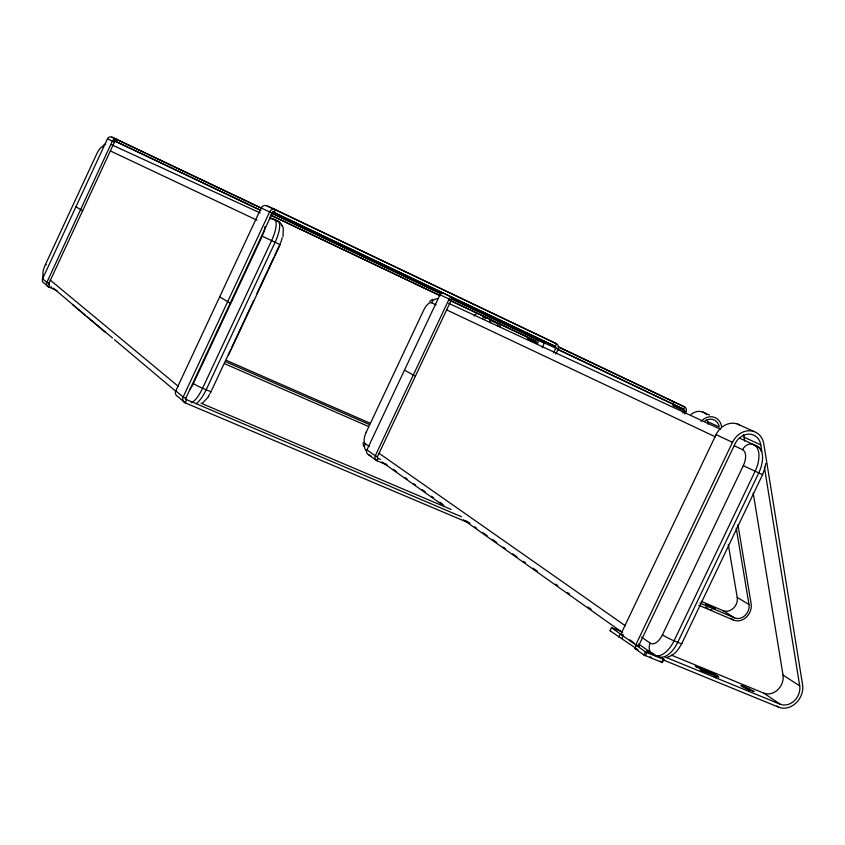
<?xml version="1.0" encoding="UTF-8"?>
<svg xmlns="http://www.w3.org/2000/svg" width="845" height="845" viewBox="0 0 845 845"><rect width="100%" height="100%" fill="white"/><g stroke="black" fill="none" stroke-linecap="round" stroke-linejoin="round"><path stroke-width="1.27" d="M765.137 467.169L765.739 463.482M283.043 236.589L283.255 227.78L281.86 225.319M450.089 300.461L535.667 341.021L536.575 339.12A3.169 2.852 -65.1 0 1 537.79 343.197L536.079 342.383L535.667 341.021L449.825 300.218M667.539 657.093C674.458 655.477 678.715 649.235 681.883 643.372L762.56 474.7L764.809 468.288M43.063 278.903A6.126 5.999 -24.9 0 1 43.253 274.287A9.137 2.123 -65.9 0 1 45.387 264.643L96.457 154.466A9.158 2.123 -65.2 0 1 102.203 147.093A6.116 6.052 88.4 0 1 105.636 143.935M57.027 290.606L48.577 286.92L44.267 283.265A3.475 3.401 -24.3 0 1 42.567 278.765L107.442 138.833A3.464 3.433 85.1 0 1 112.005 137.175L272.248 213.193A1.532 1.468 -69.6 0 1 274.213 212.444L275.512 209.666L556.464 343.746A4.288 3.834 -65.2 0 1 558.091 349.27L555.841 354.023M48.249 282.695L48.978 283.297A1.172 1.141 -25.6 0 0 49.549 284.818L48.577 286.92A3.507 3.433 -25.6 0 1 46.855 282.378L42.567 278.765M50.943 287.237L51.26 286.539M272.248 213.193L185.837 398.164A1.532 1.447 -44.5 0 0 186.534 400.118L185.256 402.864L177.883 396.611A4.531 4.299 -44.1 0 1 175.792 390.844L261.116 208.102A4.531 4.341 -69.9 0 1 266.957 205.874L275.512 209.666A4.584 4.394 -69.6 0 0 269.597 211.937L183.143 397.023A4.584 4.352 -44.5 0 0 185.256 402.864L469.947 523.414M189.766 389.545A12.136 3.729 -66.4 0 0 193.368 383.535L262.203 236.188A12.168 3.75 -65.1 0 0 264.981 226.555M211.768 390.031L230.791 349.355M231.879 347.02L234.044 342.373M234.593 341.211L253.648 300.45M256.912 293.458L267.823 270.146M268.361 268.974L273.822 257.302M274.91 254.968L279.822 244.469M228.615 354.932L280.181 244.649L262.203 236.188M366.075 450.755A6.76 6.211 -54.5 0 1 365.198 443.593A10.151 3.919 -66.4 0 1 366.234 432.186L423.651 310.231A10.172 3.94 -64.9 0 1 431.51 302.732A6.781 6.242 -65.3 0 1 437.678 298.718M386.556 464.824L376.902 460.683L368.547 454.737A3.834 3.517 -54.2 0 1 366.931 449.878L439.96 294.789A3.845 3.538 -66 0 1 443.445 292.518M366.931 449.878L375.264 455.772A3.876 3.549 -54.3 0 0 376.902 460.683L378 458.349A1.289 1.183 -54.3 0 1 377.451 456.712L451.283 300.017A1.299 1.194 -65.9 0 1 452.909 299.362L451.357 298.655M542.163 347.728L544.412 342.964A1.415 1.267 -65.2 0 0 543.874 341.137L272.808 212.01M553.528 352.925L555.778 348.172A1.426 1.278 -65.2 0 0 555.239 346.334L556.464 343.746L266.957 205.874M682.918 413.12L684.049 410.744A1.225 1.056 -64.4 0 0 683.616 409.181L684.672 406.973L558.64 346.894M684.83 414.029L685.96 411.652A3.665 3.179 -64.4 0 0 684.672 406.973L557.996 346.799M636.908 648.981L610.09 630.771L611.474 627.592L622.342 632.028M618.836 637.024L620.304 633.951L611.548 627.719M761.841 451.388L760.796 444.871A15.622 13.309 -63.9 0 0 749.526 434.14A15.622 13.309 -63.9 0 0 735.171 443.625L638.493 646.076L635.746 644.946L620.79 634.299L716.064 434.636A18.812 16.108 -64 0 1 739.745 425.088M622.004 638.334L622.987 636.285M635.746 644.946L732.478 442.357A19.086 16.277 -63.9 0 1 750.033 430.749A19.086 16.277 -63.9 0 1 763.795 443.878L802.592 684.809A18.4 15.115 -57.7 0 1 795.958 703.04A18.4 15.115 -57.7 0 1 778.794 707.244L663.167 659.903M660.262 661.043L662.459 662.628L643.932 654.991L634.753 648.421L636.243 645.305L639.454 646.615L637.331 645.105M643.932 654.991L645.443 651.844L636.243 645.305M645.369 655.741L646.879 652.593L663.959 659.491L660.727 657.188M649.985 653.248L650.481 652.203L646.847 650.925L654.199 654.463M641.513 637.088L650.154 643.14A14.006 7.425 -68 0 0 662.427 634.848L743.294 465.648A14.027 7.489 -64.6 0 0 742.565 449.688L734.316 445.79M661.941 662.512L663.441 659.375M662.332 662.512L663.832 659.375M710.518 607.08L710.867 606.34L715.514 608.685L705.786 604.164L710.867 606.34M711.786 607.629L712.134 606.89M712.821 608.527L713.169 607.787M714.088 609.076L714.437 608.337M714.416 676.591L715.377 674.585L695.192 666.282L712.367 673.676L700.114 669.694L701.403 670.581L718.789 677.194L715.377 674.585M715.821 677.563L716.782 675.556M716.032 677.711L716.993 675.694M746.8 690.27L747.762 688.274L754.131 691.548L751.004 690.481A5.651 0.549 26.2 0 1 745.068 688.147A5.651 0.549 26.2 0 1 741.065 685.422A5.651 0.549 26.2 0 1 747.762 688.274M748.512 690.978L749.473 688.981M208.715 396.632L202.293 403.266M429.651 301.369L432.724 299.267M762.56 474.7L743.294 465.648M366.371 431.869L366.234 432.186M46.211 264.717L45.387 264.643M711.891 609.974L710.751 609.572M610.512 630.793L610.09 630.771M659.206 656.523A9.295 7.88 -56.3 0 1 657.167 656.037L653.502 654.526L638.63 643.985M634.753 648.421L637.964 649.742M620.304 633.951L623.473 635.26M620.79 634.299L623.515 635.419M671.374 655.118L763.806 693.153L780.241 704.244A15.052 12.369 -57.7 0 0 794.279 700.801A15.052 12.369 -57.7 0 0 799.708 685.886L764.366 467.021M664.645 656.808L780.241 704.244M650.206 656.84L651.22 657.262M201.004 403.181L451.114 509.45M185.837 398.164L183.143 397.023L175.792 390.844M461.476 516.739L185.298 399.072M698.815 605.263L733.576 620.114A13.499 11.323 -58.9 0 0 746.293 617.23A13.499 11.323 -58.9 0 0 751.142 603.795L737.949 524.777M701.308 601.334L723.003 610.629L734.643 617.906A11.048 9.263 -58.9 0 0 745.047 615.551A11.048 9.263 -58.9 0 0 749.008 604.545L736.217 528.104M699.871 603.034L734.643 617.906M377.451 456.712L375.264 455.772L449.128 298.993A3.887 3.57 -65.9 0 1 451.241 296.954M378 458.349L380.408 459.384M368.547 454.737L370.966 455.772M226.418 360.392L370.152 423.239M225.795 361.797L369.445 424.549M224.844 363.815L368.526 426.493M646.879 652.593L645.443 651.844M737.347 423.979L754.025 431.52M114.339 140.745L260.271 210.088M272.777 211.799L555.239 346.334L543.874 341.137M702.565 411.959L709.462 415.053M107.442 138.833L114.466 142.055A1.172 1.151 87.5 0 1 116.008 141.495L116.99 139.383A3.507 3.464 87.5 0 0 112.374 141.062L46.855 282.378L48.978 283.297L114.466 142.055L113.642 141.675M230.262 303.08L219.658 296.901M415.413 376.141L404.48 370.131M82.662 210.658L75.934 206.803M439.96 294.789L451.283 300.017M544.412 342.964L558.091 349.27M111.455 144.696L260.175 212.94M269.576 217.313L277.931 221.147A8.091 7.753 -67.7 0 1 281.871 225.636M743.41 434.636A15.39 13.171 -64 0 1 744.065 437.161L760.796 444.871M489.234 317.974A8.999 8.207 -65.2 0 1 489.994 320.181L497.547 323.667L498.054 326.254M536.079 342.383L527.829 338.581L527.428 337.229M707.054 419.754A11.228 9.696 -64.1 0 1 707.54 421.602L719.317 427.042A11.355 9.77 -64.1 0 0 704.381 421.349M448.737 303.334L720.5 429.239M739.512 438.09L757.384 446.382A9.327 7.932 -63.8 0 1 761.271 451.251M716.064 434.636L732.478 442.357M110.441 150.98L256.943 220.175M431.51 302.732L436.147 304.929M446.582 309.851L715.44 436.876M270.991 215.19L440.287 295.676M742.565 449.688A9.337 7.954 -63.8 0 1 753.793 444.671L757.384 446.382A23.311 12.559 -64.6 0 1 758.736 472.957L677.732 642.348A23.28 12.464 -68 0 1 657.167 656.037M114.603 140.957L260.936 210.532M270.453 215.052L439.389 295.37M269.439 218.971A8.101 7.763 -67.8 0 1 274.424 219.478L277.931 221.147A20.227 6.337 -65.1 0 1 275.1 242.304L206.159 389.777A20.185 6.306 -66.4 0 1 196.177 403.583M271.942 213.151L441.217 293.722M451.938 298.834L544.476 342.943M557.563 349.175L683.616 409.181L558.122 349.619M112.005 137.175L261.876 208.514M271.393 213.046L440.298 293.437M452.043 299.13L545.014 343.376M685.96 411.652L672.969 405.621A1.215 1.056 -64.5 0 0 672.546 404.079L673.581 401.893A3.633 3.158 -64.5 0 1 674.553 402.664M650.481 652.203L652.646 653.333M707.064 607.851L708.004 608.326M705.512 606.995L706.209 607.397M728.284 544.412L737.231 597.415L749.008 604.545M730.65 618.276L733.576 620.114M753.222 493.068L783.03 675.07L799.708 685.886M776.956 705.997L778.794 707.244M365.198 443.593L369.445 446.572M379.014 453.269L625.321 625.754M384.802 463.229L386.936 464.739M393.347 469.281L396.558 471.552M405.104 477.605L407.237 479.115M413.554 483.583L415.655 485.072M421.972 489.54L425.119 491.769M431.436 496.237L433.538 497.726M439.844 502.194L443.002 504.433M466.144 520.816L469.302 523.044M474.563 526.773L476.664 528.262M482.981 532.73L487.185 535.709M492.466 539.437L496.733 542.469M503.145 547L505.278 548.511M512.746 553.802L517.013 556.823M523.425 561.355L525.558 562.865M533.026 568.157L537.304 571.178M555.577 584.117L557.721 585.638M567.407 592.493L569.562 594.014M587.866 606.974L591.088 609.256M381.898 461.983L444.121 506.092M463.461 519.802L622.702 632.694M629.863 639.802L634.215 643.024M50.098 279.97L178.274 386.313M48.82 284.205L49.549 284.818M53.129 288.039L85.313 315.132M87.246 316.759L112.48 338.011M114.434 339.658L175.982 391.488M72.86 304.939L105.414 332.381M489.994 320.181L490.501 322.748M499.363 323.128L500.134 327.004M707.54 421.602L707.973 424.19M744.065 437.161L744.698 441.058M363.487 446.318L363.17 442.59M191.181 402.748A20.206 6.274 -66.4 0 0 202.578 388.246L271.562 240.645A20.248 6.306 -65.1 0 0 274.424 219.478M193.368 383.535A8.175 0.665 24.7 0 0 202.578 388.246L206.159 389.777A8.175 0.665 24.7 0 0 211.218 391.193A12.094 3.813 -66.5 0 1 210.088 393.421M282.188 237.656A12.115 3.834 -65.1 0 1 280.339 243.307M209.486 394.467A12.094 3.813 -66.5 0 1 208.24 396.347M783.03 675.07A14.84 12.252 -57.6 0 1 777.696 689.795A14.84 12.252 -57.6 0 1 763.806 693.153M650.154 643.14A9.306 7.89 -56.3 0 0 653.502 654.526A23.301 12.432 -68 0 0 674.046 640.816L755.113 471.267A23.333 12.527 -64.6 0 0 753.793 444.671M681.883 643.372A9.422 0.877 26 0 1 677.732 642.348L674.046 640.816A9.432 0.877 26 0 1 662.427 634.848M737.231 597.415A10.932 9.2 -58.9 0 1 733.323 608.305A10.932 9.2 -58.9 0 1 723.003 610.629M701.075 421.37A13.879 11.946 -64.1 0 1 713.349 417.018A13.879 11.946 -64.1 0 1 721.514 426.334M691.041 414.43A13.731 11.851 -64.1 0 1 706.631 414.568M482.189 318.766A11.091 10.098 -65.1 0 1 484.967 316.548M484.945 318.808A9.073 8.26 -65.1 0 1 487.047 317.678M474.161 315.998A11.006 10.024 -65.2 0 1 476.041 314.097"/></g></svg>
